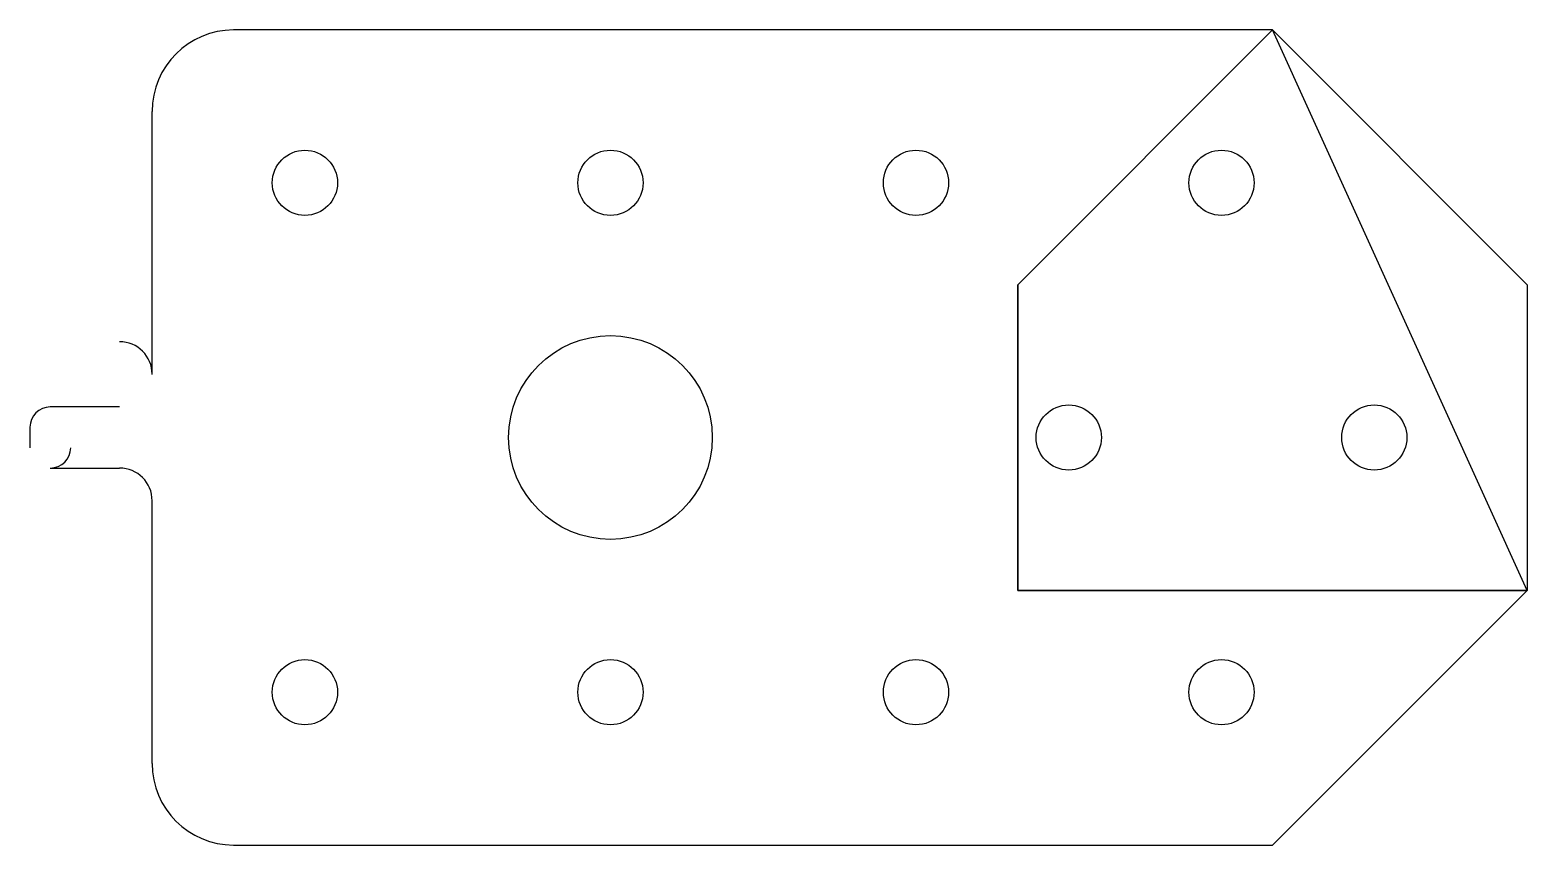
# Model space of a CAD drawing. Extents: x -8.6 to 64.9, y 0 to 40.
import ezdxf

# ---------------------------------------------------------------- set-up
doc = ezdxf.new("R2010")
doc.units = 0

msp = doc.modelspace()

# ---------------------------------------------------------------- linework, layer by layer
at = {"layer": 'layer0'}
for points in [[(52.416, 40, 0.509), (1.416, 40, 0.509)], [(1.416, 0, 6.509), (52.416, 0, 6.509), (64.916, 12.5, 6.509), (64.916, 12.5, 6.509), (52.416, 40, 6.509), (1.416, 40, 6.509)], [(64.916, 27.5, 0.509), (52.416, 40, 0.509), (39.916, 27.5, 0.509), (39.916, 12.5, 0.509), (64.916, 12.5, 0.509), (64.916, 12.5, 0.509), (52.416, 0, 0.509)], [(-2.584, 23.1, 0.509), (-2.584, 36, 0.509)], [(-2.584, 23.1, 6.509), (-2.584, 36, 6.509)], [(64.916, 27.5, 3.509), (64.916, 12.5, 3.509), (64.916, 12.5, 3.509), (39.916, 12.5, 3.509), (39.916, 27.5, 3.509)], [(-4.184, 21.5, 0.509), (-7.584, 21.5, 0.509)], [(-4.184, 21.5, 6.509), (-7.584, 21.5, 6.509)], [(-8.584, 20.5, 0.509), (-8.584, 19.5, 0.509)], [(-8.584, 20.5, 6.509), (-8.584, 19.5, 6.509)], [(-7.584, 18.5, 0.509), (-4.184, 18.5, 0.509)], [(-7.584, 18.5, 6.509), (-4.184, 18.5, 6.509)], [(-2.584, 4, 0.509), (-2.584, 16.9, 0.509)], [(-2.584, 4, 6.509), (-2.584, 16.9, 6.509)]]:
    msp.add_polyline3d(points, dxfattribs=at)
for centre, radius in [((4.916, 32.5, 0.509), 1.6), ((4.916, 32.5, 6.509), 1.6), ((19.916, 32.5, 0.509), 1.6), ((19.916, 32.5, 6.509), 1.6), ((34.916, 32.5, 0.509), 1.6), ((34.916, 32.5, 6.509), 1.6), ((49.916, 32.5, 0.509), 1.6), ((49.916, 32.5, 6.509), 1.6), ((19.916, 20, 0.509), 5), ((19.916, 20, 6.509), 5), ((42.416, 20, 3.509), 1.6), ((42.416, 20, 6.509), 1.6), ((57.416, 20, 3.509), 1.6), ((57.416, 20, 6.509), 1.6), ((4.916, 7.5, 0.509), 1.6), ((4.916, 7.5, 6.509), 1.6), ((19.916, 7.5, 0.509), 1.6), ((19.916, 7.5, 6.509), 1.6), ((34.916, 7.5, 0.509), 1.6), ((34.916, 7.5, 6.509), 1.6), ((49.916, 7.5, 0.509), 1.6), ((49.916, 7.5, 6.509), 1.6)]:
    msp.add_circle(centre, radius, dxfattribs=at)
for centre, radius, start, end in [((1.416, 36, 0.509), 4, 90, 179.98833), ((1.416, 36, 6.509), 4, 90, 179.98833), ((-4.184, 23.1, 0.509), 1.6, 0.01167, 90), ((-4.184, 23.1, 6.509), 1.6, 0.01167, 90), ((-7.584, 20.5, 0.509), 1, 90, 179.98833), ((-7.584, 20.5, 6.509), 1, 90, 179.98833), ((-7.584, 19.5, 0.509), 1, -89.97666, 0.01167), ((-7.584, 19.5, 6.509), 1, -89.97666, 0.01167), ((-4.184, 16.9, 0.509), 1.6, 0.01167, 90), ((-4.184, 16.9, 6.509), 1.6, 0.01167, 90), ((1.416, 4, 0.509), 4, 179.98833, 269.97666), ((1.416, 4, 6.509), 4, 179.98833, 269.97666)]:
    msp.add_arc(centre, radius, start, end, dxfattribs=at)

doc.saveas('drawing.dxf')
